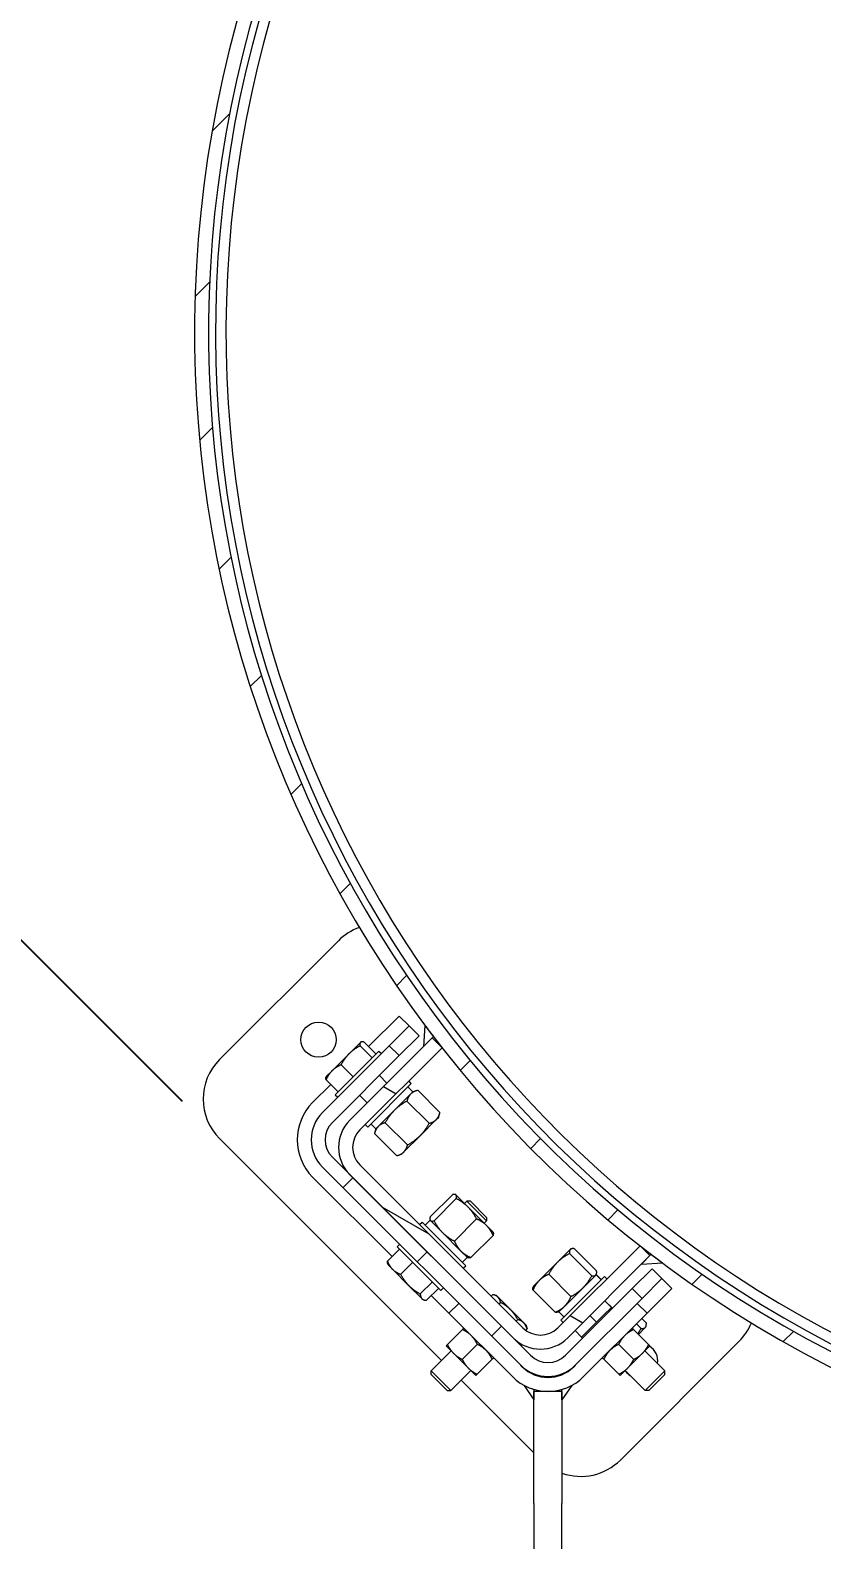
# Model space of a CAD drawing. Header units: inches. Extents: x 19 to 503, y 7 to 322.
# Drawn here: x 226.38 to 240.51, y 201.81 to 228.78 of the extents above; entities that cross this region are included whole.
import ezdxf

# ---------------------------------------------------------------- set-up
doc = ezdxf.new("R2010")
doc.units = ezdxf.units.IN
doc.header["$LTSCALE"] = 15
doc.header["$MEASUREMENT"] = 0
for name, color, linetype, lineweight in [('Dimension (ANSI)', 7, 'Continuous', 25), ('Hatch', 7, 'Continuous', 18), ('Visible', 7, 'Continuous', 18)]:
    doc.layers.add(name, color=color, linetype=linetype, lineweight=lineweight)
doc.styles.add('MEMCOR Medium', font='arial.ttf')
doc.dimstyles.new('Default (ANSI)', dxfattribs={"dimscale": 15, "dimtxt": 0.15, "dimasz": 0.098425, "dimexe": 0.125, "dimexo": 0.0625, "dimgap": 0.031496, "dimtad": 0, "dimtih": 1, "dimtoh": 1, "dimdec": 4, "dimrnd": 1e-08, "dimzin": 3, "dimdsep": 46, "dimlunit": 5, "dimtxsty": 'MEMCOR Medium', "dimcen": 0.09, "dimdle": 0.393701, "dimclrd": 256, "dimclre": 256, "dimclrt": 256, "dimadec": 0, "dimazin": 1, "dimtfac": 0.8, "dimtofl": 0, "dimtmove": 0, "dimatfit": 3, "dimfxl": 1, "dimfrac": 1, "dimtolj": 1, "dimtzin": 4, "dimlwd": -1, "dimlwe": -1, "dimarcsym": 0})

# ---------------------------------------------------------------- blocks, each defined once
blk = doc.blocks.new('*D29')
at = {"layer": 'Defpoints', "color": 0, "transparency": 16777216}
for p in [(238.898, 269.29), (264.63, 243.558), (229.758, 208.974)]:
    blk.add_point(p, dxfattribs=at)
at = {"layer": 'Dimension (ANSI)', "transparency": 16777216}
for p, q in [((263.967, 244.221), (237.572, 270.616)), ((237.854, 268.246), (225.763, 256.155)), ((205.214, 235.606), (217.305, 247.697)), ((229.095, 209.637), (202.845, 235.888))]:
    blk.add_line(p, q, dxfattribs=at)
for points in [[(237.68, 268.42), (238.028, 268.072), (238.898, 269.29)], [(205.04, 235.78), (205.388, 235.432), (204.17, 234.562)]]:
    blk.add_solid(points, dxfattribs=at)
at = {"layer": 'Dimension (ANSI)', "transparency": 16777216, "char_height": 2.25, "attachment_point": 5, "style": 'MEMCOR Medium'}
for s, insert in [('\\A1; 49{\\H0.8x;\\S1#8;} in', (221.534, 254.24)), ('\\A1;[1247.4 mm]', (221.534, 250.012))]:
    blk.add_mtext(s, dxfattribs=dict(at, insert=insert))

msp = doc.modelspace()

# ---------------------------------------------------------------- hatches: boundary and pattern name
at = {"layer": 'Hatch'}
h = msp.add_hatch(dxfattribs=at)
h.set_pattern_fill('ANSI31', color=256, scale=15, style=0)
edge = h.paths.add_edge_path()
edge.add_spline(control_points=[(270.564343, 223.585927), (270.596338, 223.554712), (270.628225, 223.523387), (270.691854, 223.460443), (270.723596, 223.428825), (270.755229, 223.397098)], knot_values=[-0.682004196, -0.682004196, -0.682004196, -0.682004196, -0.341394752, -0.341394752, 0, 0, 0, 0], degree=3, periodic=0)
edge.add_line((270.755229, 223.397098), (270.815229, 223.397103))
edge.add_ellipse((250.064767, 223.395292), major_axis=(-0.001811, 20.750462), ratio=1, start_angle=270, end_angle=306.6890483)
edge.add_ellipse((250.064767, 223.395292), major_axis=(-12.39927, 16.638503), ratio=1, start_angle=270, end_angle=270.6902994)
edge.add_ellipse((250.064767, 223.395292), major_axis=(-12.598826, 16.487913), ratio=1, start_angle=270, end_angle=285.2313046)
edge.add_ellipse((250.064767, 223.395292), major_axis=(-16.487913, 12.598826), ratio=1, start_angle=270, end_angle=270.6902994)
edge.add_ellipse((250.064767, 223.395292), major_axis=(-16.638503, 12.39927), ratio=1, start_angle=270, end_angle=343.3880966)
edge.add_ellipse((250.064767, 223.395292), major_axis=(-16.638503, -12.39927), ratio=1, start_angle=270, end_angle=270.6902994)
edge.add_ellipse((250.064767, 223.395292), major_axis=(-16.487913, -12.598826), ratio=1, start_angle=270, end_angle=285.2313046)
edge.add_ellipse((250.064767, 223.395292), major_axis=(-12.598826, -16.487913), ratio=1, start_angle=270, end_angle=270.6902994)
edge.add_ellipse((250.064767, 223.395292), major_axis=(-12.39927, -16.638503), ratio=1, start_angle=270, end_angle=343.3880966)
edge.add_ellipse((250.064767, 223.395292), major_axis=(12.39927, -16.638503), ratio=1, start_angle=270, end_angle=270.6902994)
edge.add_ellipse((250.064767, 223.395292), major_axis=(12.598826, -16.487913), ratio=1, start_angle=270, end_angle=285.2313046)
edge.add_ellipse((250.064767, 223.395292), major_axis=(16.487913, -12.598826), ratio=1, start_angle=270, end_angle=270.6902994)
edge.add_ellipse((250.064767, 223.395292), major_axis=(16.638503, -12.39927), ratio=1, start_angle=270, end_angle=287.0057217)
edge.add_ellipse((250.064767, 223.395292), major_axis=(19.537373, -6.990902), ratio=1, start_angle=270, end_angle=270.7141894)
edge.add_line((243.317935, 203.772298), (243.317935, 203.830292))
edge.add_line((243.317935, 203.830292), (243.317935, 204.036852))
edge.add_ellipse((250.064767, 223.395292), major_axis=(-19.35844, 6.746833), ratio=1, start_angle=199.7473487, end_angle=450, ccw=False)
h = msp.add_hatch(dxfattribs=at)
h.set_pattern_fill('ANSI31', color=256, scale=15, angle=-15, style=0)
edge = h.paths.add_edge_path()
edge.add_line((233.426264, 210.996023), (233.400078, 210.61969))
edge.add_line((233.400078, 210.61969), (233.553868, 210.77348))
edge.add_line((233.553868, 210.77348), (233.576855, 210.796467))
edge.add_ellipse((250.064767, 223.395292), major_axis=(-12.598826, 16.487913), ratio=1, start_angle=89.3097006, end_angle=90, ccw=False)
h = msp.add_hatch(dxfattribs=at)
h.set_pattern_fill('ANSI31', color=256, scale=15, style=0)
edge = h.paths.add_edge_path()
edge.add_line((231.773537, 209.264263), (232.966218, 210.456944))
edge.add_line((232.966218, 210.456944), (232.789442, 210.633721))
edge.add_line((232.789442, 210.633721), (231.59676, 209.441039))
edge.add_ellipse((232.084664, 208.953136), major_axis=(-0.487904, -0.487904), ratio=1, start_angle=270, end_angle=360)
edge.add_line((231.59676, 208.465232), (235.134707, 204.927285))
edge.add_ellipse((235.622611, 205.415189), major_axis=(0.487904, -0.487904), ratio=1, start_angle=270, end_angle=360)
edge.add_line((236.110515, 204.927285), (237.303196, 206.119967))
edge.add_line((237.303196, 206.119967), (237.126419, 206.296743))
edge.add_line((237.126419, 206.296743), (235.933738, 205.104062))
edge.add_ellipse((235.622611, 205.415189), major_axis=(-0.311127, -0.311127), ratio=1, start_angle=0, end_angle=90, ccw=False)
edge.add_line((235.311484, 205.104062), (234.99915, 205.416395))
edge.add_line((234.99915, 205.416395), (232.08587, 208.329675))
edge.add_line((232.08587, 208.329675), (231.773537, 208.642009))
edge.add_ellipse((232.084664, 208.953136), major_axis=(-0.311127, 0.311127), ratio=1, start_angle=0, end_angle=90, ccw=False)
h = msp.add_hatch(dxfattribs=at)
h.set_pattern_fill('ANSI31', color=256, scale=15, angle=105.0002, style=0)
edge = h.paths.add_edge_path()
edge.add_line((233.730645, 210.596703), (233.553868, 210.77348))
edge.add_line((233.553868, 210.77348), (233.400078, 210.61969))
edge.add_line((233.400078, 210.61969), (232.08587, 209.305483))
edge.add_ellipse((232.573774, 208.817579), major_axis=(-0.487904, -0.487904), ratio=1, start_angle=270, end_angle=360)
edge.add_line((232.08587, 208.329675), (234.99915, 205.416395))
edge.add_ellipse((235.487054, 205.904299), major_axis=(0.487904, -0.487904), ratio=1, start_angle=270, end_angle=360)
edge.add_line((235.974958, 205.416395), (237.289165, 206.730603))
edge.add_line((237.289165, 206.730603), (237.442955, 206.884393))
edge.add_line((237.442955, 206.884393), (237.266179, 207.06117))
edge.add_line((237.266179, 207.06117), (235.798181, 205.593172))
edge.add_ellipse((235.487054, 205.904299), major_axis=(-0.311127, -0.311127), ratio=1, start_angle=0, end_angle=90, ccw=False)
edge.add_line((235.175927, 205.593172), (232.262647, 208.506452))
edge.add_ellipse((232.573774, 208.817579), major_axis=(-0.311127, 0.311127), ratio=1, start_angle=0, end_angle=90, ccw=False)
edge.add_line((232.262647, 209.128706), (233.730645, 210.596703))
h = msp.add_hatch(dxfattribs=at)
h.set_pattern_fill('ANSI31', color=256, scale=15, angle=-15, style=0)
edge = h.paths.add_edge_path()
edge.add_line((237.465942, 206.907379), (237.442955, 206.884393))
edge.add_line((237.442955, 206.884393), (237.289165, 206.730603))
edge.add_line((237.289165, 206.730603), (237.665498, 206.756789))
edge.add_ellipse((250.064767, 223.395292), major_axis=(-16.638503, 12.39927), ratio=1, start_angle=89.3097006, end_angle=90, ccw=False)

# ---------------------------------------------------------------- linework, layer by layer
at = {"layer": 'Visible'}
for p, q in [((229.758283, 210.388563), (231.879603, 212.509883)), ((232.966218, 211.164051), (232.420659, 210.618491)), ((233.142995, 210.987274), (232.789442, 210.633721)), ((232.966218, 211.164051), (233.142995, 210.987274)), ((233.319772, 210.810498), (233.142995, 210.987274)), ((233.426264, 210.996023), (233.400078, 210.61969)), ((232.789442, 210.633721), (231.59676, 209.441039)), ((232.274883, 210.694382), (232.070778, 210.490278)), ((233.553868, 210.77348), (232.08587, 209.305483)), ((232.483008, 210.416372), (232.267571, 210.631809)), ((232.280861, 210.70036), (232.274883, 210.694382)), ((232.280861, 210.70036), (232.290476, 210.702937)), ((232.552893, 210.486257), (232.337456, 210.701694)), ((232.966218, 210.456944), (232.789442, 210.633721)), ((233.319772, 210.810498), (232.966218, 210.456944)), ((233.400078, 210.61969), (233.576855, 210.796467)), ((233.730645, 210.596703), (233.553868, 210.77348)), ((232.070778, 210.490278), (231.767397, 210.186897)), ((231.773537, 209.264263), (232.966218, 210.456944)), ((232.604313, 210.537677), (231.824826, 209.758189)), ((232.262647, 209.128706), (233.730645, 210.596703)), ((232.604313, 210.537677), (232.648856, 210.493135)), ((231.767397, 210.186897), (231.662142, 210.081642)), ((232.144684, 210.078048), (231.929247, 210.293485)), ((232.612665, 210.103391), (232.748222, 209.967834)), ((231.744011, 209.941844), (231.419984, 209.617816)), ((231.662142, 210.081642), (231.659566, 210.072027)), ((231.876246, 209.809609), (231.660809, 210.025046)), ((232.403272, 209.180246), (233.182759, 209.959734)), ((233.122845, 209.899819), (233.211233, 209.811431)), ((233.182759, 209.959734), (233.138217, 210.004276)), ((233.21547, 209.815668), (233.296988, 209.83751)), ((233.296988, 209.83751), (233.69387, 209.440628)), ((231.824826, 209.758189), (231.869368, 209.713647)), ((232.259112, 209.749837), (232.394668, 209.614281)), ((233.170714, 209.770911), (232.881404, 209.481602)), ((233.104115, 209.644637), (233.500997, 209.247755)), ((233.21547, 209.815668), (233.170714, 209.770911)), ((232.881404, 209.481602), (232.592094, 209.192292)), ((233.337961, 209.025044), (233.627271, 209.314354)), ((233.627271, 209.314354), (233.672027, 209.359111)), ((233.672027, 209.359111), (233.69387, 209.440628)), ((232.403272, 209.180246), (232.358729, 209.224788)), ((232.45972, 209.236694), (232.548108, 209.148306)), ((232.547338, 209.147535), (232.525495, 209.066018)), ((232.525495, 209.066018), (232.922377, 208.669136)), ((232.592094, 209.192292), (232.547338, 209.147535)), ((232.718368, 209.258891), (233.11525, 208.862009)), ((233.048651, 208.735735), (233.337961, 209.025044)), ((233.720494, 205.012138), (229.758283, 208.974349)), ((235.311484, 205.104062), (231.773537, 208.642009)), ((235.175927, 205.593172), (232.262647, 208.506452)), ((233.003895, 208.690978), (232.922377, 208.669136)), ((233.003895, 208.690978), (233.048651, 208.735735)), ((231.419984, 208.288455), (232.838883, 206.869556)), ((231.59676, 208.465232), (235.134707, 204.927285)), ((232.08587, 208.329675), (234.99915, 205.416395)), ((233.518883, 207.575752), (233.915765, 207.972634)), ((233.974709, 207.973366), (233.966076, 207.975679)), ((233.980093, 207.967981), (233.974709, 207.973366)), ((234.19617, 207.751904), (233.980093, 207.967981)), ((233.587865, 207.506771), (233.984747, 207.903653)), ((234.131998, 207.816076), (234.172687, 207.856765)), ((234.237461, 207.856768), (234.172687, 207.856765)), ((234.52624, 207.503212), (234.172687, 207.856765)), ((234.524852, 207.423223), (234.19617, 207.751904)), ((234.237461, 207.856768), (234.526243, 207.567985)), ((233.329543, 207.439556), (233.374085, 207.484098)), ((233.374085, 207.484098), (234.153573, 206.70461)), ((233.430534, 207.42765), (233.518922, 207.516038)), ((233.518151, 207.516809), (233.515838, 207.525442)), ((233.518151, 207.516809), (233.523536, 207.511424)), ((233.523536, 207.511424), (233.739613, 207.295347)), ((233.951037, 207.143599), (234.347919, 207.54048)), ((234.485551, 207.462523), (234.52624, 207.503212)), ((234.642841, 207.305233), (234.524852, 207.423223)), ((234.526243, 207.567985), (234.52624, 207.503212)), ((233.739613, 207.295347), (234.068294, 206.966666)), ((234.245227, 206.849408), (234.642109, 207.24629)), ((234.642841, 207.305233), (234.645154, 207.2966)), ((232.971118, 207.00179), (232.75568, 206.786353)), ((232.97599, 207.086002), (232.931448, 207.04146)), ((233.710935, 206.261973), (232.931448, 207.04146)), ((234.068294, 206.966666), (234.186284, 206.848676)), ((236.019751, 206.993718), (235.791042, 206.765008)), ((237.266179, 207.06117), (235.798181, 205.593172)), ((235.974958, 205.416395), (237.442955, 206.884393)), ((236.402409, 206.522936), (236.005527, 206.919818)), ((236.028586, 207.002552), (236.019751, 206.993718)), ((236.028586, 207.002552), (236.042899, 207.006387)), ((236.490533, 206.611061), (236.093651, 207.007942)), ((237.442955, 206.884393), (237.266179, 207.06117)), ((237.465942, 206.907379), (237.289165, 206.730603)), ((232.768764, 206.718008), (232.761621, 206.744666)), ((232.768764, 206.718008), (232.846347, 206.640425)), ((232.846347, 206.640425), (233.139681, 206.347091)), ((233.207712, 206.765196), (232.992275, 206.549759)), ((234.093659, 206.764525), (234.182047, 206.852913)), ((234.109031, 206.660068), (234.153573, 206.70461)), ((234.186284, 206.848676), (234.194917, 206.846363)), ((235.791042, 206.765008), (235.46581, 206.439776)), ((237.126419, 206.296743), (237.479973, 206.650297)), ((237.289165, 206.730603), (237.665498, 206.756789)), ((237.479973, 206.650297), (237.65675, 206.47352)), ((233.139681, 206.347091), (233.371458, 206.115314)), ((233.557786, 206.415122), (233.342349, 206.199685)), ((235.360453, 206.33442), (235.356618, 206.320106)), ((235.46581, 206.439776), (235.360453, 206.33442)), ((236.033114, 206.153641), (235.636232, 206.550523)), ((235.849721, 205.733796), (236.629209, 206.513284)), ((236.247599, 206.308451), (236.476309, 206.537161)), ((236.476309, 206.537161), (236.485143, 206.545995)), ((236.480906, 206.541758), (236.569295, 206.45337)), ((236.572761, 206.456836), (236.484372, 206.545224)), ((236.485143, 206.545995), (236.488978, 206.560308)), ((236.673751, 206.468742), (236.629209, 206.513284)), ((237.303196, 206.119967), (237.65675, 206.47352)), ((237.833526, 206.296743), (237.65675, 206.47352)), ((233.371458, 206.115314), (233.387483, 206.099289)), ((233.387483, 206.099289), (233.414141, 206.092146)), ((233.671266, 206.301642), (233.455828, 206.086205)), ((233.539031, 206.169408), (233.854844, 205.853595)), ((233.755478, 206.306515), (233.710935, 206.261973)), ((234.609797, 206.159302), (234.637735, 206.18724)), ((234.701961, 206.170382), (234.651645, 206.183864)), ((234.730434, 206.141908), (234.701961, 206.170382)), ((234.952304, 205.920038), (234.730434, 206.141908)), ((234.747828, 206.021271), (234.775766, 206.049209)), ((235.751945, 205.872472), (235.355063, 206.269354)), ((235.922367, 205.983219), (236.247599, 206.308451)), ((237.126419, 206.296743), (235.933738, 205.104062)), ((236.110515, 204.927285), (237.303196, 206.119967)), ((236.753979, 205.959664), (236.636103, 206.07754)), ((236.772866, 205.94319), (236.637309, 206.078747)), ((237.303196, 206.119967), (237.126419, 206.296743)), ((237.390378, 205.853595), (237.833526, 206.296743)), ((233.854844, 205.853595), (234.031621, 206.030372)), ((233.854844, 205.853595), (234.986215, 204.722224)), ((235.188995, 205.683347), (234.952304, 205.920038)), ((235.817011, 205.877863), (235.802697, 205.874027)), ((235.817011, 205.877863), (235.922367, 205.983219)), ((235.817781, 205.878633), (235.90617, 205.790245)), ((236.259007, 204.722224), (237.390378, 205.853595)), ((236.488814, 205.694499), (236.370938, 205.812375)), ((236.621396, 205.827081), (236.488814, 205.694499)), ((236.753979, 205.959664), (236.621396, 205.827081)), ((236.753979, 205.959664), (236.771659, 205.941983)), ((237.390378, 205.853595), (237.213601, 206.030372)), ((233.826909, 205.29533), (234.096325, 205.564746)), ((235.053536, 205.715563), (235.081474, 205.743501)), ((235.232291, 205.640051), (235.188995, 205.683347)), ((235.224525, 205.551201), (235.24915, 205.575825)), ((235.232291, 205.640051), (235.245773, 205.589736)), ((235.894263, 205.689254), (235.849721, 205.733796)), ((236.223649, 205.429334), (236.105773, 205.54721)), ((236.356231, 205.561916), (236.223649, 205.429334)), ((236.488814, 205.694499), (236.356231, 205.561916)), ((237.418313, 205.29533), (237.148896, 205.564746)), ((237.200772, 205.663989), (237.283974, 205.580786)), ((237.236046, 205.477596), (237.358827, 205.600377)), ((237.295216, 205.758433), (237.378418, 205.67523)), ((237.358827, 205.600377), (237.369835, 205.611386)), ((237.369835, 205.611386), (237.37466, 205.62939)), ((233.803225, 205.271646), (233.935808, 205.139064)), ((234.092074, 205.030165), (234.36149, 205.299581)), ((235.003916, 205.411676), (235.003893, 205.411653)), ((236.223649, 205.429334), (236.241329, 205.411653)), ((237.153148, 205.030165), (236.883731, 205.299581)), ((239.035524, 205.353962), (236.914203, 203.232642)), ((237.309414, 205.139064), (237.441997, 205.271646)), ((233.891614, 205.183258), (233.534662, 204.826306)), ((233.935808, 205.139064), (234.200973, 204.873898)), ((234.357239, 204.765), (234.626656, 205.034416)), ((236.887983, 204.765), (236.618566, 205.034416)), ((237.044249, 204.873898), (237.309414, 205.139064)), ((237.353608, 205.183258), (237.71056, 204.826306)), ((233.534655, 204.75957), (233.534662, 204.826306)), ((233.821479, 204.472746), (233.534655, 204.75957)), ((233.534662, 204.826306), (233.888215, 204.472753)), ((234.245167, 204.829704), (233.888215, 204.472753)), ((234.200973, 204.873898), (234.333555, 204.741316)), ((235.162992, 204.899001), (235.134707, 204.927285)), ((236.110515, 204.927285), (236.08223, 204.899001)), ((236.911667, 204.741316), (237.044249, 204.873898)), ((237.000055, 204.829704), (237.357007, 204.472753)), ((237.357007, 204.472753), (237.71056, 204.826306)), ((237.710566, 204.75957), (237.423743, 204.472746)), ((237.710566, 204.75957), (237.71056, 204.826306)), ((233.821479, 204.472746), (233.888215, 204.472753)), ((235.372611, 203.360021), (234.074047, 204.658584)), ((235.198895, 204.564602), (235.372611, 204.306539)), ((235.372611, 204.494039), (235.372611, 204.306539)), ((235.872611, 204.45862), (235.372611, 204.45862)), ((235.372611, 202.45862), (235.372611, 204.45862)), ((236.046327, 204.564602), (235.872611, 204.306539)), ((235.872611, 204.306539), (235.872611, 204.494039)), ((235.872611, 204.45862), (235.872611, 202.45862)), ((237.423743, 204.472746), (237.357007, 204.472753)), ((235.372611, 202.45862), (235.372611, 200.45862)), ((235.872611, 200.45862), (235.872611, 202.45862))]:
    msp.add_line(p, q, dxfattribs=at)
msp.add_circle((231.52605, 210.742116), 0.315, dxfattribs=at)
for centre, radius, start, end in [((250.064767, 223.395292), 20.750462, 0.005, 251.0258628), ((250.064767, 223.395292), 20.500462, 0.5328038, 250.7854552), ((250.064767, 223.395292), 20.375462, 0.5328038, 251.9707587), ((250.064767, 223.395292), 20.19, 286.335037, 253.664963), ((232.58671, 211.802776), 1, 109.3581895, 135), ((250.064767, 223.395292), 20.750462, 216.6940483, 217.3843477), ((230.465389, 209.681456), 1, 135, 225), ((232.084664, 208.953136), 0.94, 135, 225), ((232.084664, 208.953136), 0.69, 135, 225), ((232.573774, 208.817579), 0.69, 135, 225), ((232.084664, 208.953136), 0.44, 135, 225), ((232.573774, 208.817579), 0.44, 135, 225), ((250.064767, 223.395292), 20.750462, 232.6156523, 233.3059517), ((235.487054, 205.904299), 0.44, 225, 315), ((238.328417, 206.061069), 1, 315, 337.8028259), ((235.487054, 205.904299), 0.69, 225, 315), ((237.267757, 205.000409), 0.315, 352.0976018, 57.5761797), ((235.622611, 205.415189), 0.44, 225, 315), ((235.622611, 205.35862), 0.9, 225, 315), ((235.622611, 205.415189), 0.69, 225, 315), ((235.622611, 205.35862), 0.65, 225, 315), ((237.267757, 205.000409), 0.315, 214.7778206, 235.2221794), ((235.622611, 205.35862), 0.9, 241.9140662, 253.8723798), ((235.622611, 205.35862), 0.9, 286.1276202, 298.0859338), ((236.207096, 203.939749), 1, 250.458746, 315)]:
    msp.add_arc(centre, radius, start, end, dxfattribs=at)
for points, weights in [([(232.267571, 210.631809), (232.149287, 210.568786), (232.070778, 210.490278)], [1.01001874936, 1.04314139574, 1]), ([(232.274883, 210.694382), (232.258666, 210.678165), (232.267571, 210.631809)], [1, 1.04314139574, 1.01001874936]), ([(232.337456, 210.701694), (232.2911, 210.710599), (232.274883, 210.694382)], [1.01001874936, 1.04314139574, 1]), ([(232.070778, 210.490278), (231.99227, 210.41177), (231.929247, 210.293485)], [1, 1.04314139574, 1.01001874936]), ([(231.767397, 210.186897), (231.705106, 210.124605), (231.660809, 210.025046)], [1, 1.04314139574, 1.01001874936]), ([(231.929247, 210.293485), (231.829689, 210.249188), (231.767397, 210.186897)], [1.01001874936, 1.04314139574, 1]), ([(231.660809, 210.025046), (231.655033, 210.05511), (231.659566, 210.072027)], [1.01001874936, 1.03125529178, 1.02114184593]), ([(233.296988, 209.83751), (233.21547, 209.815668), (233.170714, 209.770911)], [1, 1.0379548493, 1]), ([(233.104115, 209.644637), (232.970917, 209.571114), (232.881404, 209.481602)], [1, 1.0379548493, 1]), ([(233.170714, 209.770911), (233.125957, 209.726155), (233.104115, 209.644637)], [1, 1.0379548493, 1]), ([(232.881404, 209.481602), (232.791891, 209.392089), (232.718368, 209.258891)], [1, 1.0379548493, 1]), ([(233.500997, 209.247755), (233.582514, 209.269598), (233.627271, 209.314354)], [1, 1.0379548493, 1]), ([(233.627271, 209.314354), (233.672027, 209.359111), (233.69387, 209.440628)], [1, 1.0379548493, 1]), ([(232.592094, 209.192292), (232.547338, 209.147535), (232.525495, 209.066018)], [1, 1.0379548493, 1]), ([(232.718368, 209.258891), (232.63685, 209.237048), (232.592094, 209.192292)], [1, 1.0379548493, 1]), ([(233.11525, 208.862009), (233.248448, 208.935532), (233.337961, 209.025044)], [1, 1.0379548493, 1]), ([(233.337961, 209.025044), (233.427474, 209.114557), (233.500997, 209.247755)], [1, 1.0379548493, 1]), ([(233.048651, 208.735735), (233.093408, 208.780491), (233.11525, 208.862009)], [1, 1.0379548493, 1]), ([(232.922377, 208.669136), (233.003895, 208.690978), (233.048651, 208.735735)], [1, 1.0379548493, 1]), ([(233.980093, 207.967981), (233.964086, 207.983988), (233.915765, 207.972634)], [1, 1.0379548493, 1]), ([(233.984747, 207.903653), (233.996101, 207.951974), (233.980093, 207.967981)], [1, 1.0379548493, 1]), ([(234.19617, 207.751904), (234.111896, 207.836178), (233.984747, 207.903653)], [1, 1.0379548493, 1]), ([(234.347919, 207.54048), (234.280445, 207.66763), (234.19617, 207.751904)], [1, 1.0379548493, 1]), ([(233.518883, 207.575752), (233.507529, 207.527431), (233.523536, 207.511424)], [1, 1.0379548493, 1]), ([(233.523536, 207.511424), (233.539544, 207.495417), (233.587865, 207.506771)], [1, 1.0379548493, 1]), ([(233.587865, 207.506771), (233.655339, 207.379621), (233.739613, 207.295347)], [1, 1.0379548493, 1]), ([(234.524852, 207.423223), (234.456584, 207.49149), (234.347919, 207.54048)], [1, 1.0379548493, 1]), ([(234.642109, 207.24629), (234.593119, 207.354956), (234.524852, 207.423223)], [1, 1.0379548493, 1]), ([(233.739613, 207.295347), (233.823888, 207.211073), (233.951037, 207.143599)], [1, 1.0379548493, 1]), ([(233.951037, 207.143599), (234.000027, 207.034933), (234.068294, 206.966666)], [1, 1.0379548493, 1]), ([(234.645154, 207.2966), (234.64983, 207.279149), (234.642109, 207.24629)], [1.01673538241, 1.02550032183, 1]), ([(234.068294, 206.966666), (234.136562, 206.898399), (234.245227, 206.849408)], [1, 1.0379548493, 1]), ([(236.005527, 206.919818), (235.876737, 206.850703), (235.791042, 206.765008)], [1, 1.0379548493, 1]), ([(236.019751, 206.993718), (235.999302, 206.973268), (236.005527, 206.919818)], [1, 1.0379548493, 1]), ([(236.093651, 207.007942), (236.040201, 207.014167), (236.019751, 206.993718)], [1, 1.0379548493, 1]), ([(232.761621, 206.744666), (232.756817, 206.762597), (232.75568, 206.786353)], [1.02432254968, 1.02331915059, 1.01001874936]), ([(232.75568, 206.786353), (232.791445, 206.695327), (232.846347, 206.640425)], [1.01001874936, 1.04314139574, 1]), ([(232.846347, 206.640425), (232.901249, 206.585524), (232.992275, 206.549759)], [1, 1.04314139574, 1.01001874936]), ([(234.245227, 206.849408), (234.212368, 206.841687), (234.194917, 206.846363)], [1, 1.02550032183, 1.01673538241]), ([(235.791042, 206.765008), (235.705347, 206.679313), (235.636232, 206.550523)], [1, 1.0379548493, 1]), ([(236.476309, 206.537161), (236.496758, 206.55761), (236.490533, 206.611061)], [1, 1.0379548493, 1]), ([(232.992275, 206.549759), (233.058446, 206.428326), (233.139681, 206.347091)], [1.01001874936, 1.04314139574, 1]), ([(233.139681, 206.347091), (233.220916, 206.265856), (233.342349, 206.199685)], [1, 1.04314139574, 1.01001874936]), ([(235.355063, 206.269354), (235.351414, 206.300685), (235.356618, 206.320106)], [1, 1.02190396054, 1.01852611935]), ([(235.46581, 206.439776), (235.400565, 206.374531), (235.355063, 206.269354)], [1, 1.0379548493, 1]), ([(235.636232, 206.550523), (235.531056, 206.505022), (235.46581, 206.439776)], [1, 1.0379548493, 1]), ([(236.247599, 206.308451), (236.333294, 206.394146), (236.402409, 206.522936)], [1, 1.0379548493, 1]), ([(236.402409, 206.522936), (236.455859, 206.516711), (236.476309, 206.537161)], [1, 1.0379548493, 1]), ([(233.342349, 206.199685), (233.345125, 206.141647), (233.371458, 206.115314)], [1.01001874936, 1.04314139574, 1]), ([(233.371458, 206.115314), (233.397791, 206.088981), (233.455828, 206.086205)], [1, 1.04314139574, 1.01001874936]), ([(234.730434, 206.141908), (234.698404, 206.173939), (234.637735, 206.18724)], [1, 1.0379548493, 1]), ([(234.775766, 206.049209), (234.762465, 206.109878), (234.730434, 206.141908)], [1, 1.0379548493, 1]), ([(234.952304, 205.920038), (234.881364, 205.990978), (234.775766, 206.049209)], [1, 1.0379548493, 1]), ([(235.922367, 205.983219), (235.987613, 206.048465), (236.033114, 206.153641)], [1, 1.0379548493, 1]), ([(236.033114, 206.153641), (236.161904, 206.222756), (236.247599, 206.308451)], [1, 1.0379548493, 1]), ([(235.081474, 205.743501), (235.023243, 205.849099), (234.952304, 205.920038)], [1, 1.0379548493, 1]), ([(235.751945, 205.872472), (235.857122, 205.917974), (235.922367, 205.983219)], [1, 1.0379548493, 1]), ([(235.802697, 205.874027), (235.783276, 205.868823), (235.751945, 205.872472)], [1.01852611935, 1.02190396054, 1]), ([(234.096325, 205.564746), (234.120009, 205.58843), (234.120009, 205.58843)], [1, 1.0379548493, 1]), ([(234.252592, 205.455847), (234.19106, 205.517379), (234.096325, 205.564746)], [1, 1.0379548493, 1]), ([(235.188995, 205.683347), (235.150086, 205.722256), (235.081474, 205.743501)], [1, 1.0379548493, 1]), ([(235.24915, 205.575825), (235.227905, 205.644438), (235.188995, 205.683347)], [1, 1.0379548493, 1]), ([(235.245773, 205.589736), (235.247572, 205.583022), (235.24915, 205.575825)], [1.00771288784, 1.00435648424, 1]), ([(237.148896, 205.564746), (237.054162, 205.517379), (236.99263, 205.455847)], [1, 1.0379548493, 1]), ([(237.125213, 205.58843), (237.125213, 205.58843), (237.148896, 205.564746)], [1, 1.0379548493, 1]), ([(237.226857, 205.486786), (237.256228, 205.529437), (237.283974, 205.580786)], [1.02438704767, 1.0239044527, 1.01001874936]), ([(237.283974, 205.580786), (237.336911, 205.578461), (237.358827, 205.600377)], [1.01001874936, 1.04314139574, 1]), ([(237.358827, 205.600377), (237.380743, 205.622293), (237.378418, 205.67523)], [1, 1.04314139574, 1.01001874936]), ([(233.803225, 205.271646), (233.803225, 205.271646), (233.826909, 205.29533)], [1, 1.0379548493, 1]), ([(233.826909, 205.29533), (233.874276, 205.200595), (233.935808, 205.139064)], [1, 1.0379548493, 1]), ([(234.36149, 205.299581), (234.314123, 205.394316), (234.252592, 205.455847)], [1, 1.0379548493, 1]), ([(234.517757, 205.190682), (234.456225, 205.252214), (234.36149, 205.299581)], [1, 1.0379548493, 1]), ([(236.883731, 205.299581), (236.788997, 205.252214), (236.727465, 205.190682)], [1, 1.0379548493, 1]), ([(236.99263, 205.455847), (236.931099, 205.394316), (236.883731, 205.299581)], [1, 1.0379548493, 1]), ([(237.309414, 205.139064), (237.370946, 205.200595), (237.418313, 205.29533)], [1, 1.0379548493, 1]), ([(237.418313, 205.29533), (237.441997, 205.271646), (237.441997, 205.271646)], [1, 1.0379548493, 1]), ([(233.935808, 205.139064), (233.997339, 205.077532), (234.092074, 205.030165)], [1, 1.0379548493, 1]), ([(234.092074, 205.030165), (234.139441, 204.93543), (234.200973, 204.873898)], [1, 1.0379548493, 1]), ([(234.626656, 205.034416), (234.579288, 205.129151), (234.517757, 205.190682)], [1, 1.0379548493, 1]), ([(234.650339, 205.0581), (234.650339, 205.0581), (234.626656, 205.034416)], [1, 1.0379548493, 1]), ([(236.618566, 205.034416), (236.594883, 205.0581), (236.594883, 205.0581)], [1, 1.0379548493, 1]), ([(236.727465, 205.190682), (236.665934, 205.129151), (236.618566, 205.034416)], [1, 1.0379548493, 1]), ([(237.044249, 204.873898), (237.105781, 204.93543), (237.153148, 205.030165)], [1, 1.0379548493, 1]), ([(237.153148, 205.030165), (237.247882, 205.077532), (237.309414, 205.139064)], [1, 1.0379548493, 1]), ([(234.200973, 204.873898), (234.262505, 204.812367), (234.357239, 204.765)], [1, 1.0379548493, 1]), ([(234.357239, 204.765), (234.333555, 204.741316), (234.333555, 204.741316)], [1, 1.0379548493, 1]), ([(236.887983, 204.765), (236.982717, 204.812367), (237.044249, 204.873898)], [1, 1.0379548493, 1]), ([(236.911667, 204.741316), (236.911667, 204.741316), (236.887983, 204.765)], [1, 1.0379548493, 1])]:
    msp.add_rational_spline(points, weights, degree=2, dxfattribs=at)

# ---------------------------------------------------------------- dimensions: what is measured, and where the dimension line sits
at = {"layer": 'Dimension (ANSI)'}
dim = msp.add_linear_dim(base=(238.89778, 269.289708), p1=(229.758283, 208.974349), p2=(264.629545, 243.557943), angle=45, text=' <> in\\X[1247.4 mm]', dimstyle='Default (ANSI)', override={"dimgap": 0.031496, "dimdec": 4, "dimpost": '', "dimtol": 0, "dimlim": 0, "dimtp": 0, "dimtm": 0, "dimtdec": 2, "dimatfit": 1}, dxfattribs=at)
dim.commit()
dim.dimension.update_dxf_attribs({"geometry": '*D29', "text_midpoint": (221.534066, 251.925993), "dimtype": 160})

doc.saveas('drawing.dxf')
